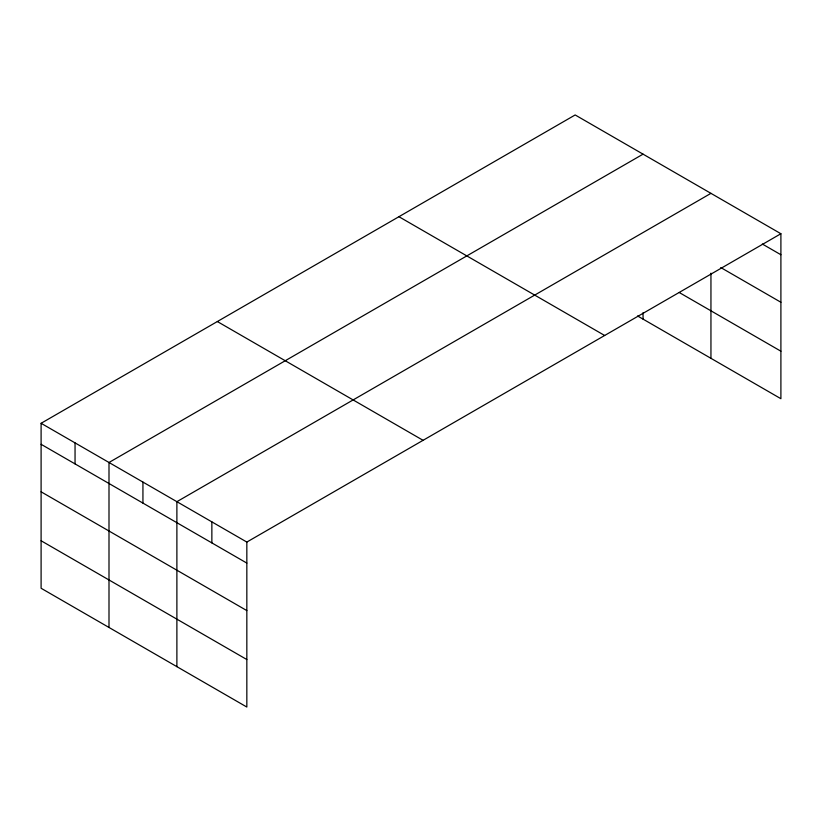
<?xml version="1.0" encoding="UTF-8"?>
<svg xmlns="http://www.w3.org/2000/svg" width="822" height="822" viewBox="0 0 822 822"><rect width="100%" height="100%" fill="white"/><g stroke="black" fill="none" stroke-linecap="round" stroke-linejoin="round"><path stroke-width="1.23" d="M41.1 423.289L246.836 542.068L246.836 707.043L41.1 588.264L41.1 423.289L575.164 114.957L780.9 233.736L780.9 398.711L637.584 315.967M643.051 154.156L108.997 462.488L108.997 627.463M710.948 193.345L176.884 501.687L176.884 666.663M246.836 542.068L780.9 233.736M762.323 244.021L780.9 254.748M720.781 267.551L780.9 302.26M679.188 292.478L780.9 351.2M398.917 216.7L604.663 335.489M217.337 321.536L423.083 440.325M41.1 444.301L246.836 563.091M41.1 491.813L246.836 610.592M41.1 540.763L246.836 659.542M710.948 273.161L710.948 358.32M643.051 312.709L643.051 319.121M211.86 521.878L211.86 542.89M142.936 482.093L142.936 503.105M75.049 442.894L75.049 463.906"/></g></svg>
